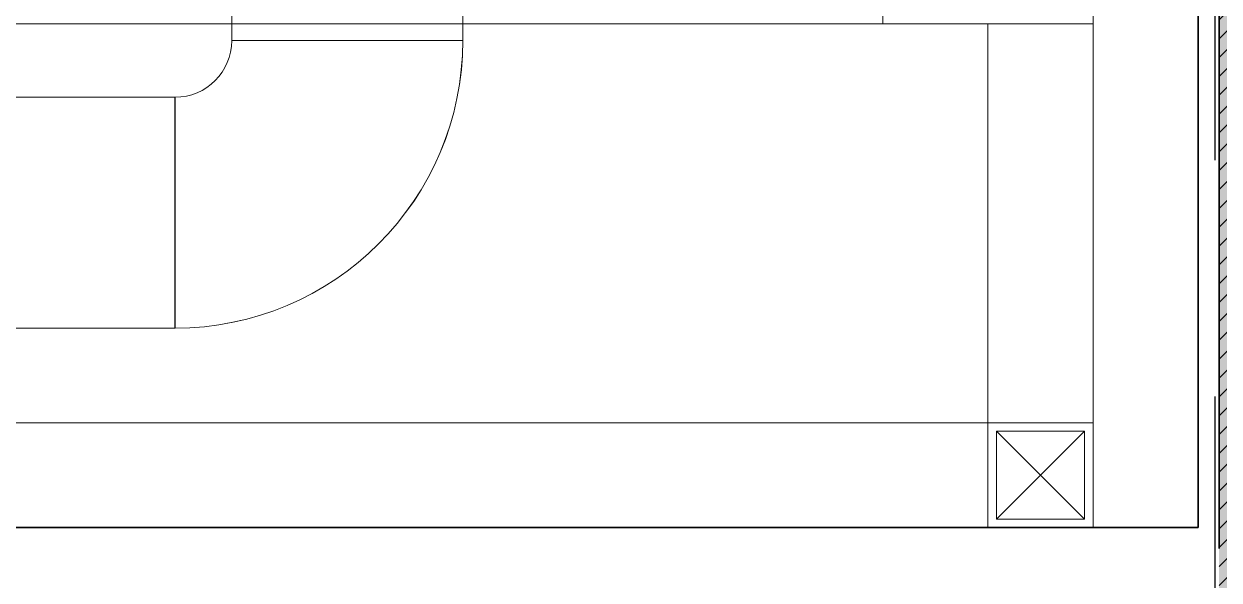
# Model space of a CAD drawing. Header units: millimetres. Extents: x -25371 to 2282244, y -90657 to 147824.
# Drawn here: x 1889915.8 to 1890200.2, y 2039.8 to 2172.3 of the extents above; entities that cross this region are included whole.
import ezdxf
from ezdxf.enums import TextEntityAlignment as Align

# ---------------------------------------------------------------- set-up
doc = ezdxf.new("R2010")
doc.units = ezdxf.units.MM
doc.linetypes.add('CENTER', pattern=[50.8, 31.75, -6.35, 6.35, -6.35])
doc.linetypes.add('TA_GL_000.90000', pattern=[2.475, 0.9, -0.225, 0.225, -0.225, 0.9])
for name, color, linetype in [('000 - 0_SYM_DWG_GRIDLINE_MAIN_COLOR_251', 251, 'Continuous'), ('000 - 0_SYM_DWG_SLOPE-SYM_TEXT_COLOR_3', 3, 'Continuous'), ('000 - CONCRETE_COL_HATCH_', 251, 'Continuous'), ('000 - GRID', 251, 'CENTER')]:
    doc.layers.add(name, color=color, linetype=linetype)
doc.layers.add('A-GLAZ-CURT', color=2, linetype='Continuous', lineweight=35)
doc.styles.add('Arial', font='arial.ttf', dxfattribs={"height": 300})
doc.styles.add('TA', font='', dxfattribs={"height": 4.5})
doc.styles.get('TA').set_extended_font_data('Cordia New')

# ---------------------------------------------------------------- blocks, each defined once
blk = doc.blocks.new('DPA_CP_Entrance Canopy Lower - Depth 4200-5687027-VS01 - ELEVATION 4')
at = {"layer": 'A-GLAZ-CURT', "lineweight": 9}
for p, q in [((4270.96, 106945), (4270.96, 106745)), ((4320.96, 106945), (4320.96, 106625)), ((4115.97, 106741.02), (4115.97, 106796.02)), ((4170.97, 106796.02), (4170.97, 106741.02)), ((4320.96, 106745), (1800.96, 106745)), ((4295.96, 106745), (4295.96, 106650)), ((4170.97, 106741.02), (4115.97, 106741.02)), ((4047.47, 106727.52), (4102.47, 106727.52)), ((4102.47, 106727.52), (4102.47, 106672.52)), ((4102.47, 106672.52), (4047.47, 106672.52)), ((1937, 106650), (4295.96, 106650)), ((4295.96, 106625), (4295.96, 106650)), ((4295.96, 106650), (4320.96, 106650)), ((4297.96, 106627), (4318.96, 106648)), ((4318.96, 106627), (4297.96, 106648)), ((4297.96, 106627), (4297.96, 106648)), ((4297.96, 106648), (4318.96, 106648)), ((4318.96, 106648), (4318.96, 106627)), ((4320.96, 106650), (4320.96, 106625)), ((4318.96, 106627), (4297.96, 106627)), ((4320.96, 106625), (4295.96, 106625))]:
    blk.add_line(p, q, dxfattribs=at)
at = {"layer": 'A-GLAZ-CURT'}
for p, q in [((4345.96, 106625), (4345.96, 106815)), ((4345.96, 106815), (4345.96, 106625)), ((4350.96, 106800), (4350.96, 106620)), ((1800.96, 106625), (4345.96, 106625)), ((4345.96, 106625), (1800.96, 106625))]:
    blk.add_line(p, q, dxfattribs=at)
at = {"layer": 'A-GLAZ-CURT', "lineweight": 9}
for radius in [68.5, 13.5]:
    blk.add_arc((4102.47, 106741.02), radius, 270, 0, dxfattribs=at)
blk = doc.blocks.new('DPA_CP_Entrance Canopy Lower - Depth 4200-V69-VS01 - ELEVATION 4')
at = {"layer": 'A-GLAZ-CURT', "lineweight": 9}
for p, q in [((4270.96, 106945), (4270.96, 106745)), ((4320.96, 106815), (4320.96, 106625)), ((4115.97, 106741.02), (4115.97, 106795)), ((4170.97, 106795), (4170.97, 106741.02)), ((4320.96, 106745), (1800.96, 106745)), ((4295.96, 106745), (4295.96, 106650)), ((4170.97, 106741.02), (4115.97, 106741.02)), ((4047.47, 106727.52), (4102.47, 106727.52)), ((4102.47, 106727.52), (4102.47, 106672.52)), ((4102.47, 106672.52), (4047.47, 106672.52)), ((1937, 106650), (4295.96, 106650)), ((4295.96, 106625), (4295.96, 106650)), ((4295.96, 106650), (4320.96, 106650)), ((4297.96, 106627), (4318.96, 106648)), ((4318.96, 106627), (4297.96, 106648)), ((4297.96, 106627), (4297.96, 106648)), ((4297.96, 106648), (4318.96, 106648)), ((4318.96, 106648), (4318.96, 106627)), ((4320.96, 106650), (4320.96, 106625)), ((4318.96, 106627), (4297.96, 106627)), ((4320.96, 106625), (4295.96, 106625))]:
    blk.add_line(p, q, dxfattribs=at)
at = {"layer": 'A-GLAZ-CURT'}
for p, q in [((4345.96, 106625), (4345.96, 106815)), ((4345.96, 106815), (4345.96, 106625)), ((4350.96, 106800), (4350.96, 106620)), ((4350.96, 106620), (4350.96, 106800)), ((1800.96, 106625), (4345.96, 106625)), ((4345.96, 106625), (1800.96, 106625))]:
    blk.add_line(p, q, dxfattribs=at)
at = {"layer": 'A-GLAZ-CURT', "lineweight": 9}
for radius in [68.5, 13.5]:
    blk.add_arc((4102.47, 106741.02), radius, 270, 0, dxfattribs=at)
blk = doc.blocks.new('DPA_CP_Entrance Canopy Lower - Depth 4200-V70-VS01 - ELEVATION 4')
at = {"layer": 'A-GLAZ-CURT', "lineweight": 9}
for p, q in [((4270.96, 106945), (4270.96, 106745)), ((4320.96, 106815), (4320.96, 106625)), ((4115.97, 106741.02), (4115.97, 106795)), ((4170.97, 106795), (4170.97, 106741.02)), ((4320.96, 106745), (1800.96, 106745)), ((4295.96, 106745), (4295.96, 106650)), ((4170.97, 106741.02), (4115.97, 106741.02)), ((4047.47, 106727.52), (4102.47, 106727.52)), ((4102.47, 106727.52), (4102.47, 106672.52)), ((4102.47, 106672.52), (4047.47, 106672.52)), ((1937, 106650), (4295.96, 106650)), ((4295.96, 106625), (4295.96, 106650)), ((4295.96, 106650), (4320.96, 106650)), ((4297.96, 106627), (4318.96, 106648)), ((4318.96, 106627), (4297.96, 106648)), ((4297.96, 106627), (4297.96, 106648)), ((4297.96, 106648), (4318.96, 106648)), ((4318.96, 106648), (4318.96, 106627)), ((4320.96, 106650), (4320.96, 106625)), ((4318.96, 106627), (4297.96, 106627)), ((4320.96, 106625), (4295.96, 106625))]:
    blk.add_line(p, q, dxfattribs=at)
at = {"layer": 'A-GLAZ-CURT'}
for p, q in [((4345.96, 106625), (4345.96, 106815)), ((4345.96, 106815), (4345.96, 106625)), ((4350.96, 106800), (4350.96, 106620)), ((4350.96, 106620), (4350.96, 106800)), ((1800.96, 106625), (4345.96, 106625)), ((4345.96, 106625), (1800.96, 106625))]:
    blk.add_line(p, q, dxfattribs=at)
at = {"layer": 'A-GLAZ-CURT', "lineweight": 9}
for radius in [68.5, 13.5]:
    blk.add_arc((4102.47, 106741.02), radius, 270, 0, dxfattribs=at)
blk = doc.blocks.new('DPA_CP_Entrance Canopy Lower - Depth 4200-V71-VS01 - ELEVATION 4')
at = {"layer": 'A-GLAZ-CURT', "lineweight": 9}
for p, q in [((4270.96, 106945), (4270.96, 106745)), ((4320.96, 106815), (4320.96, 106625)), ((4115.96, 106741.02), (4115.96, 106795)), ((4170.96, 106795), (4170.96, 106741.02)), ((4320.96, 106745), (1800.96, 106745)), ((4295.96, 106745), (4295.96, 106650)), ((4170.96, 106741.02), (4115.96, 106741.02)), ((4047.46, 106727.52), (4102.46, 106727.52)), ((4102.46, 106727.52), (4102.46, 106672.52)), ((4102.46, 106672.52), (4047.46, 106672.52)), ((1937, 106650), (4295.96, 106650)), ((4295.96, 106625), (4295.96, 106650)), ((4295.96, 106650), (4320.96, 106650)), ((4297.96, 106627), (4318.96, 106648)), ((4318.96, 106627), (4297.96, 106648)), ((4297.96, 106627), (4297.96, 106648)), ((4297.96, 106648), (4318.96, 106648)), ((4318.96, 106648), (4318.96, 106627)), ((4320.96, 106650), (4320.96, 106625)), ((4318.96, 106627), (4297.96, 106627)), ((4320.96, 106625), (4295.96, 106625))]:
    blk.add_line(p, q, dxfattribs=at)
at = {"layer": 'A-GLAZ-CURT'}
for p, q in [((4345.96, 106625), (4345.96, 106815)), ((4345.96, 106815), (4345.96, 106625)), ((4350.96, 106800), (4350.96, 106620)), ((4350.96, 106620), (4350.96, 106800)), ((1800.96, 106625), (4345.96, 106625)), ((4345.96, 106625), (1800.96, 106625))]:
    blk.add_line(p, q, dxfattribs=at)
at = {"layer": 'A-GLAZ-CURT', "lineweight": 9}
for radius, end in [(68.5, 0), (13.5, 360)]:
    blk.add_arc((4102.46, 106741.02), radius, 270, end, dxfattribs=at)
blk = doc.blocks.new('DPA_CP_Entrance Canopy Lower - Depth 4200-V72-VS01 - ELEVATION 4')
at = {"layer": 'A-GLAZ-CURT', "lineweight": 9}
for p, q in [((4270.96, 106945), (4270.96, 106745)), ((4320.96, 106815), (4320.96, 106625)), ((4115.96, 106741.02), (4115.96, 106795)), ((4170.96, 106795), (4170.96, 106741.02)), ((4320.96, 106745), (1800.96, 106745)), ((4295.96, 106745), (4295.96, 106650)), ((4170.96, 106741.02), (4115.96, 106741.02)), ((4047.46, 106727.52), (4102.46, 106727.52)), ((4102.46, 106727.52), (4102.46, 106672.52)), ((4102.46, 106672.52), (4047.46, 106672.52)), ((1936.99, 106650), (4295.96, 106650)), ((4295.96, 106625), (4295.96, 106650)), ((4295.96, 106650), (4320.96, 106650)), ((4297.96, 106627), (4318.96, 106648)), ((4318.96, 106627), (4297.96, 106648)), ((4297.96, 106627), (4297.96, 106648)), ((4297.96, 106648), (4318.96, 106648)), ((4318.96, 106648), (4318.96, 106627)), ((4320.96, 106650), (4320.96, 106625)), ((4318.96, 106627), (4297.96, 106627)), ((4320.96, 106625), (4295.96, 106625))]:
    blk.add_line(p, q, dxfattribs=at)
at = {"layer": 'A-GLAZ-CURT'}
for p, q in [((4345.96, 106625), (4345.96, 106815)), ((4345.96, 106815), (4345.96, 106625)), ((4350.96, 106800), (4350.96, 106620)), ((4350.96, 106620), (4350.96, 106800)), ((1800.96, 106625), (4345.96, 106625)), ((4345.96, 106625), (1800.96, 106625))]:
    blk.add_line(p, q, dxfattribs=at)
at = {"layer": 'A-GLAZ-CURT', "lineweight": 9}
for radius in [68.5, 13.5]:
    blk.add_arc((4102.46, 106741.02), radius, 270, 0, dxfattribs=at)
blk = doc.blocks.new('DPA_CP_Entrance Canopy Lower - Depth 4200-V73-VS01 - ELEVATION 4')
at = {"layer": 'A-GLAZ-CURT', "lineweight": 9}
for p, q in [((4270.96, 106945), (4270.96, 106745)), ((4320.96, 106815), (4320.96, 106625)), ((4115.96, 106741.02), (4115.96, 106795)), ((4170.96, 106795), (4170.96, 106741.02)), ((4320.96, 106745), (1800.96, 106745)), ((4295.96, 106745), (4295.96, 106650)), ((4170.96, 106741.02), (4115.96, 106741.02)), ((4047.46, 106727.52), (4102.46, 106727.52)), ((4102.46, 106727.52), (4102.46, 106672.52)), ((4102.46, 106672.52), (4047.46, 106672.52)), ((1936.99, 106650), (4295.96, 106650)), ((4295.96, 106625), (4295.96, 106650)), ((4295.96, 106650), (4320.96, 106650)), ((4297.96, 106627), (4318.96, 106648)), ((4318.96, 106627), (4297.96, 106648)), ((4297.96, 106627), (4297.96, 106648)), ((4297.96, 106648), (4318.96, 106648)), ((4318.96, 106648), (4318.96, 106627)), ((4320.96, 106650), (4320.96, 106625)), ((4318.96, 106627), (4297.96, 106627)), ((4320.96, 106625), (4295.96, 106625))]:
    blk.add_line(p, q, dxfattribs=at)
at = {"layer": 'A-GLAZ-CURT'}
for p, q in [((4345.95, 106625), (4345.95, 106815)), ((4345.96, 106815), (4345.96, 106625)), ((4350.95, 106800), (4350.95, 106620)), ((4350.96, 106620), (4350.96, 106800)), ((1800.95, 106625), (4345.95, 106625)), ((4345.96, 106625), (1800.96, 106625))]:
    blk.add_line(p, q, dxfattribs=at)
at = {"layer": 'A-GLAZ-CURT', "lineweight": 9}
for radius in [68.5, 13.5]:
    blk.add_arc((4102.46, 106741.02), radius, 270, 0, dxfattribs=at)
blk = doc.blocks.new('C-1-VS01_REV00_20260616-140725_ELEVATION_4_EX')
at = {"layer": '000 - CONCRETE_COL_HATCH_'}
h = blk.add_hatch(dxfattribs=at)
h.set_pattern_fill('AR-CONC', color=256, scale=0.05, angle=-2e-15)
h.paths.add_polyline_path([(16572.78, 106950), (14053.64, 107184.7), (14054.29, 106600), (16572.78, 106600)])
h.paths.add_polyline_path([(15271.82, 105750), (15271.82, 103600), (16721.82, 103600), (16721.82, 108700), (14053.64, 108700), (14053.64, 107184.7), (14053.64, 103600), (14171.82, 103600), (14171.82, 105750)])
h = blk.add_hatch(dxfattribs=at)
h.set_pattern_fill('ANSI31', color=256, angle=-2e-15)
h.paths.add_polyline_path([(16572.79, 106950), (14053.64, 107184.7), (14054.29, 106600), (16572.79, 106600)])
h.paths.add_polyline_path([(15271.83, 105750), (15271.83, 103600), (16721.82, 103600), (16721.82, 108700), (14053.64, 108700), (14053.64, 107184.7), (14053.64, 103600), (14171.83, 103600), (14171.83, 105750)])
at = {"layer": 'A-GLAZ-CURT'}
for name in ['DPA_CP_Entrance Canopy Lower - Depth 4200-5687027-VS01 - ELEVATION 4', 'DPA_CP_Entrance Canopy Lower - Depth 4200-V69-VS01 - ELEVATION 4', 'DPA_CP_Entrance Canopy Lower - Depth 4200-V70-VS01 - ELEVATION 4', 'DPA_CP_Entrance Canopy Lower - Depth 4200-V71-VS01 - ELEVATION 4', 'DPA_CP_Entrance Canopy Lower - Depth 4200-V72-VS01 - ELEVATION 4', 'DPA_CP_Entrance Canopy Lower - Depth 4200-V73-VS01 - ELEVATION 4']:
    blk.add_blockref(name, (12221.82, 0), dxfattribs=at)
blk = doc.blocks.new('*U461')
at = {"layer": '000 - 0_SYM_DWG_GRIDLINE_MAIN_COLOR_251', "color": 0, "linetype": 'ByBlock', "ltscale": 5}
blk.add_line((20, 0), (-181.5, 0), dxfattribs=at)
at = {"style": 'TA', "flags": 1}
blk.add_attdef('LOCATION', (6, -6), '', height=4.5, rotation=270, dxfattribs=at)
at = {"layer": '000 - 0_SYM_DWG_SLOPE-SYM_TEXT_COLOR_3', "style": 'Arial'}
blk.add_attdef('GRID-HEAD', text='', height=4, rotation=90, dxfattribs=at).set_placement((40, 0), align=Align.MIDDLE_CENTER)
blk = doc.blocks.new('C-1-VS01_REV00_20260616-141122_ELEVATION_4_DIMS')
at = {"layer": '000 - GRID', "linetype": 'TA_GL_000.90000', "xscale": 50.00000000000004, "yscale": 50.00000000000004, "zscale": 50.00000000000004, "rotation": 270}
blk.add_blockref('*U461', (16571.82, 100625), dxfattribs=at)

msp = doc.modelspace()

# ---------------------------------------------------------------- block references
for name in ['C-1-VS01_REV00_20260616-141122_ELEVATION_4_DIMS', 'C-1-VS01_REV00_20260616-140725_ELEVATION_4_EX']:
    msp.add_blockref(name, (1873627.43, -104572.744))

doc.saveas('drawing.dxf')
